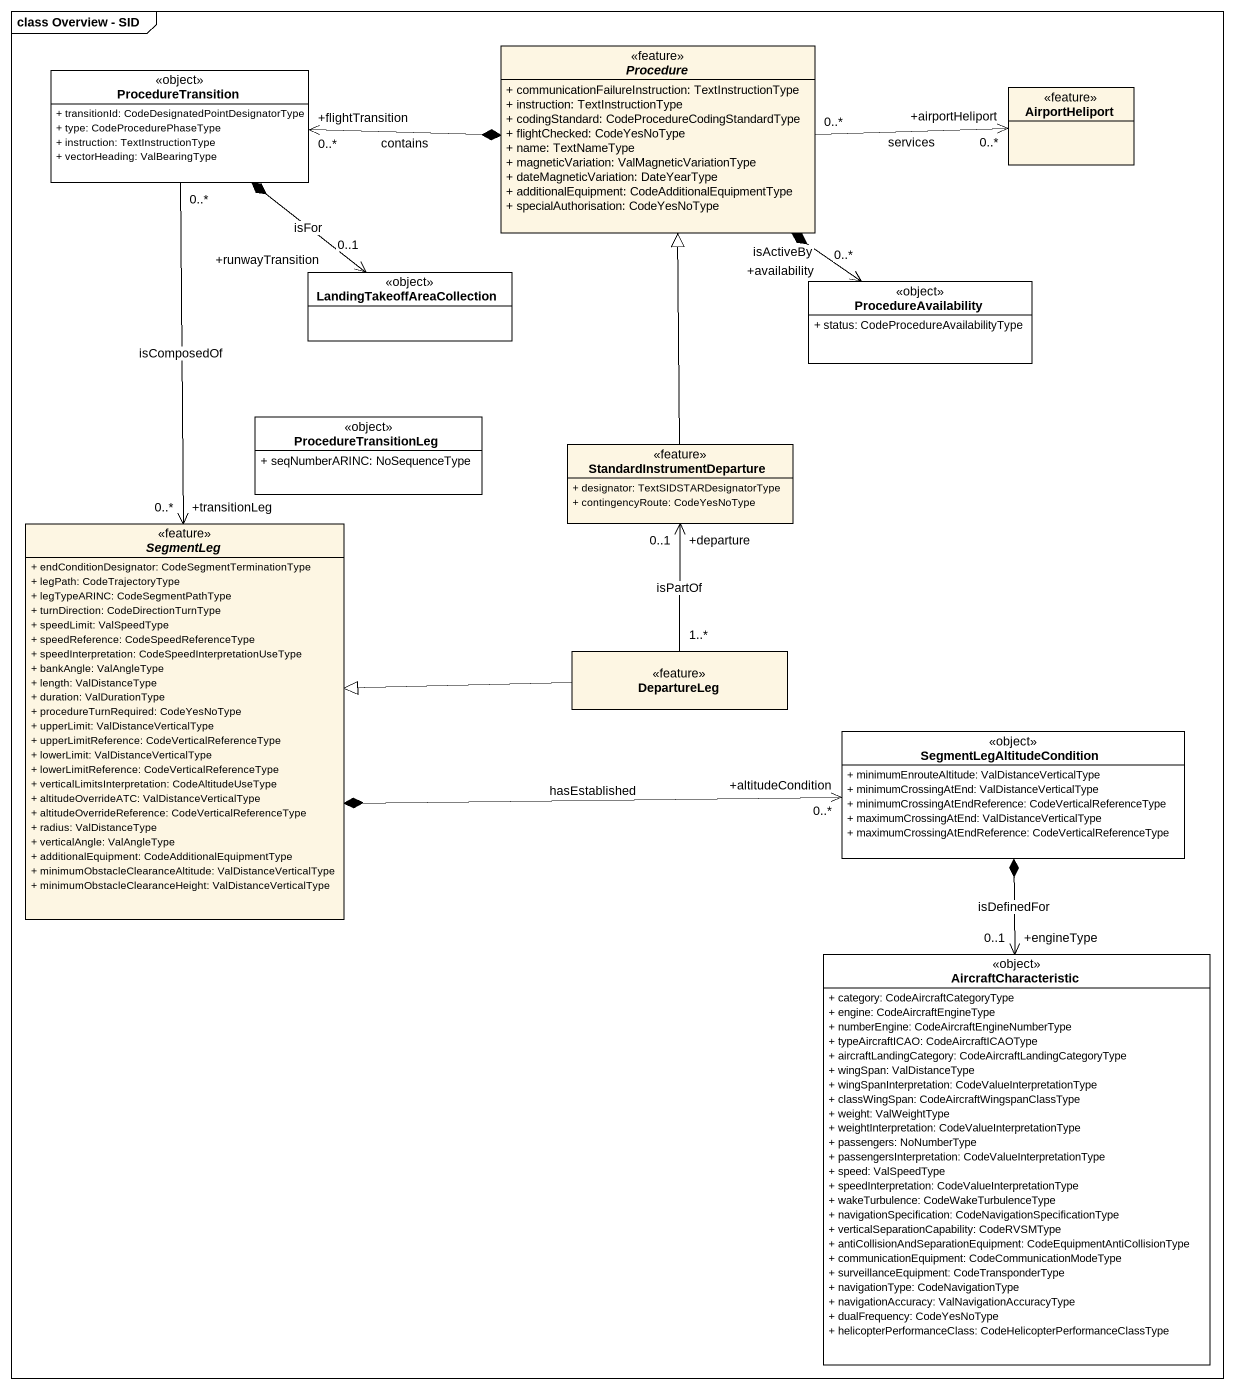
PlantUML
@startuml
mainframe class Overview - SID
hide circle
hide empty members
skinparam classAttributeIconSize 0
class ProcedureTransition <<object>> #FFFFFF {
  + transitionId: CodeDesignatedPointDesignatorType
  + type: CodeProcedurePhaseType
  + instruction: TextInstructionType
  + vectorHeading: ValBearingType
}
abstract class Procedure <<feature>> {
  + communicationFailureInstruction: TextInstructionType
  + instruction: TextInstructionType
  + codingStandard: CodeProcedureCodingStandardType
  + flightChecked: CodeYesNoType
  + name: TextNameType
  + magneticVariation: ValMagneticVariationType
  + dateMagneticVariation: DateYearType
  + additionalEquipment: CodeAdditionalEquipmentType
  + specialAuthorisation: CodeYesNoType
}
class AirportHeliport <<feature>>
class LandingTakeoffAreaCollection <<object>> #FFFFFF
class ProcedureAvailability <<object>> #FFFFFF {
  + status: CodeProcedureAvailabilityType
}
class ProcedureTransitionLeg <<object>> #FFFFFF {
  + seqNumberARINC: NoSequenceType
}
class StandardInstrumentDeparture <<feature>> {
  + designator: TextSIDSTARDesignatorType
  + contingencyRoute: CodeYesNoType
}
abstract class SegmentLeg <<feature>> {
  + endConditionDesignator: CodeSegmentTerminationType
  + legPath: CodeTrajectoryType
  + legTypeARINC: CodeSegmentPathType
  + turnDirection: CodeDirectionTurnType
  + speedLimit: ValSpeedType
  + speedReference: CodeSpeedReferenceType
  + speedInterpretation: CodeSpeedInterpretationUseType
  + bankAngle: ValAngleType
  + length: ValDistanceType
  + duration: ValDurationType
  + procedureTurnRequired: CodeYesNoType
  + upperLimit: ValDistanceVerticalType
  + upperLimitReference: CodeVerticalReferenceType
  + lowerLimit: ValDistanceVerticalType
  + lowerLimitReference: CodeVerticalReferenceType
  + verticalLimitsInterpretation: CodeAltitudeUseType
  + altitudeOverrideATC: ValDistanceVerticalType
  + altitudeOverrideReference: CodeVerticalReferenceType
  + radius: ValDistanceType
  + verticalAngle: ValAngleType
  + additionalEquipment: CodeAdditionalEquipmentType
  + minimumObstacleClearanceAltitude: ValDistanceVerticalType
  + minimumObstacleClearanceHeight: ValDistanceVerticalType
}
class DepartureLeg <<feature>>
class SegmentLegAltitudeCondition <<object>> #FFFFFF {
  + minimumEnrouteAltitude: ValDistanceVerticalType
  + minimumCrossingAtEnd: ValDistanceVerticalType
  + minimumCrossingAtEndReference: CodeVerticalReferenceType
  + maximumCrossingAtEnd: ValDistanceVerticalType
  + maximumCrossingAtEndReference: CodeVerticalReferenceType
}
class AircraftCharacteristic <<object>> #FFFFFF {
  + category: CodeAircraftCategoryType
  + engine: CodeAircraftEngineType
  + numberEngine: CodeAircraftEngineNumberType
  + typeAircraftICAO: CodeAircraftICAOType
  + aircraftLandingCategory: CodeAircraftLandingCategoryType
  + wingSpan: ValDistanceType
  + wingSpanInterpretation: CodeValueInterpretationType
  + classWingSpan: CodeAircraftWingspanClassType
  + weight: ValWeightType
  + weightInterpretation: CodeValueInterpretationType
  + passengers: NoNumberType
  + passengersInterpretation: CodeValueInterpretationType
  + speed: ValSpeedType
  + speedInterpretation: CodeValueInterpretationType
  + wakeTurbulence: CodeWakeTurbulenceType
  + navigationSpecification: CodeNavigationSpecificationType
  + verticalSeparationCapability: CodeRVSMType
  + antiCollisionAndSeparationEquipment: CodeEquipmentAntiCollisionType
  + communicationEquipment: CodeCommunicationModeType
  + surveillanceEquipment: CodeTransponderType
  + navigationType: CodeNavigationType
  + navigationAccuracy: ValNavigationAccuracyType
  + dualFrequency: CodeYesNoType
  + helicopterPerformanceClass: CodeHelicopterPerformanceClassType
}
ProcedureTransition *--> "+runwayTransition\n0..1" LandingTakeoffAreaCollection : isFor
ProcedureTransition "0..*" --> "+transitionLeg\n0..*" SegmentLeg : isComposedOf
Procedure *-left-> "+flightTransition\n0..*" ProcedureTransition : contains
Procedure "0..*" -right-> "+airportHeliport\n0..*" AirportHeliport : services
Procedure *--> "+availability\n0..*" ProcedureAvailability : isActiveBy
StandardInstrumentDeparture -up-|> Procedure
SegmentLeg *-right-> "+altitudeCondition\n0..*" SegmentLegAltitudeCondition : hasEstablished
DepartureLeg "1..*" -up-> "+departure\n0..1" StandardInstrumentDeparture : isPartOf
DepartureLeg -left-|> SegmentLeg
SegmentLegAltitudeCondition *--> "+engineType\n0..1" AircraftCharacteristic : isDefinedFor
@enduml
